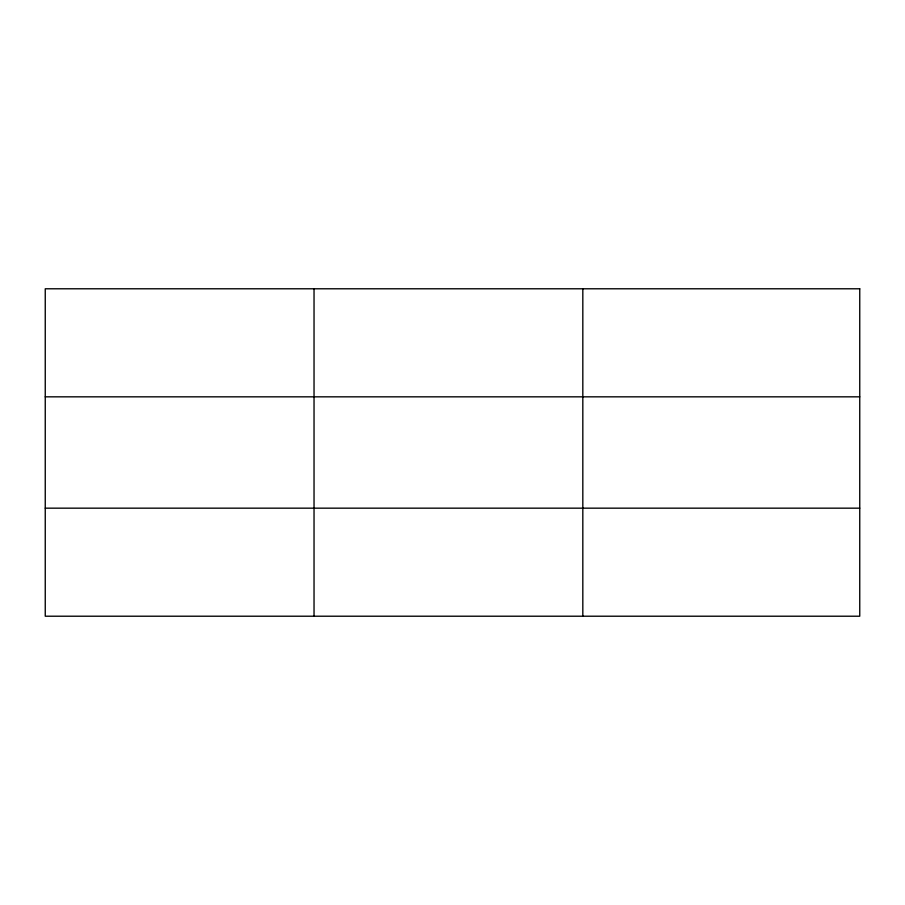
<?xml version="1.0" encoding="UTF-8"?>
<svg xmlns="http://www.w3.org/2000/svg" width="905" height="905" viewBox="0 0 905 905"><rect width="100%" height="100%" fill="white"/><g stroke="black" fill="none" stroke-linecap="round" stroke-linejoin="round"><path stroke-width="1.36" d="M314.035 288.786L314.035 616.215M582.82 288.786L582.82 616.215M45.25 396.831L859.75 396.831M45.25 508.169L859.75 508.169M859.75 288.786L859.75 616.215L45.25 616.215L45.25 288.786L859.75 288.786"/></g></svg>
